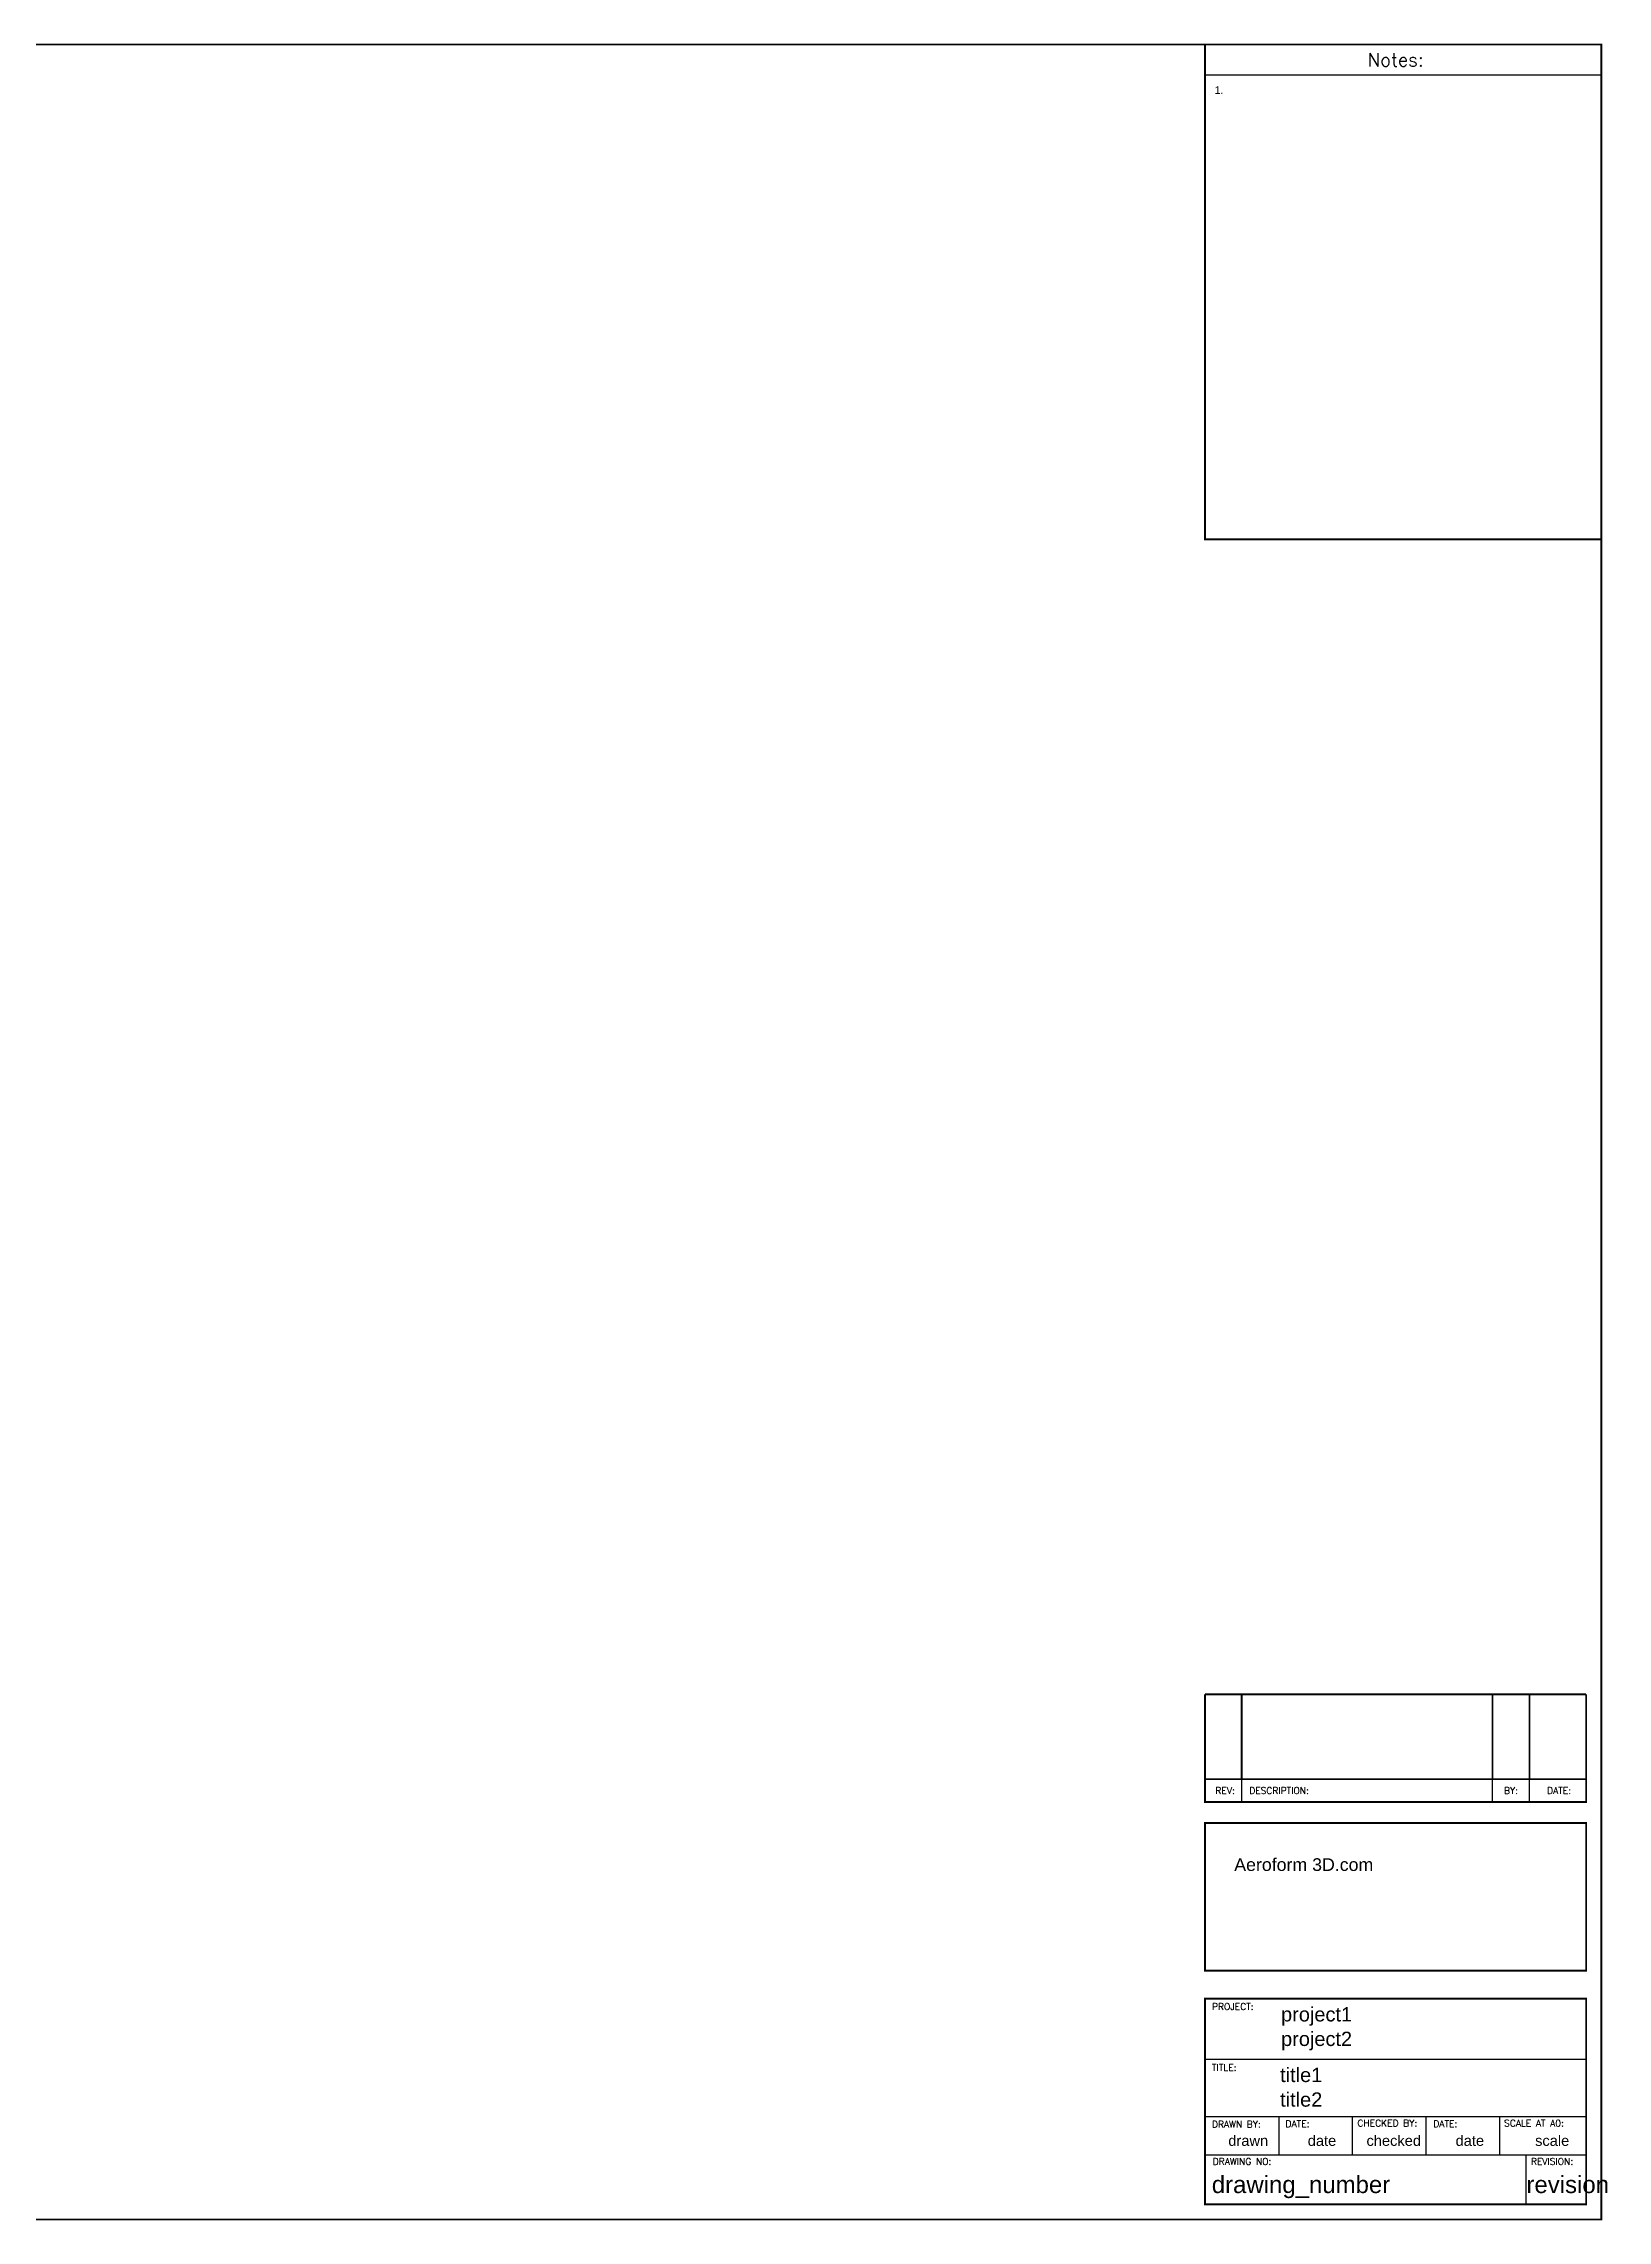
# Paper-space layout 'A1' of a CAD drawing. Header units: millimetres. Extents: x 0 to 821, y 0 to 571.
# Drawn here: x 410 to 821, y 0 to 571 of the extents above; entities that cross this region are included whole.
import ezdxf

# ---------------------------------------------------------------- set-up
doc = ezdxf.new("R2010")
doc.units = ezdxf.units.MM
for name, color, linetype in [('YS-TEXT-LARGE', 250, 'CONTINUOUS'), ('YS-TEXT-MEDIUM', 6, 'CONTINUOUS'), ('YS-TEXT-SMALL', 2, 'CONTINUOUS'), ('YS-TITLEBLOCK-BORDERS', 154, 'CONTINUOUS'), ('YS-TITLEBLOCK-TEXT-NONEDITABLE', 154, 'CONTINUOUS')]:
    doc.layers.add(name, color=color, linetype=linetype)
doc.styles.add('ROMANS', font='romans.shx')
doc.styles.add('YS TEXT', font='arial.ttf')

psp = doc.layouts.new('A1')

# ---------------------------------------------------------------- linework, layer by layer
at = {"layer": 'YS-TITLEBLOCK-BORDERS', "linetype": 'Continuous'}
for p, q in [((715, 571), (815, 571)), ((715, 27), (750.76, 27))]:
    psp.add_line(p, q, dxfattribs=at)
at = {"layer": 'YS-TITLEBLOCK-BORDERS', "color": 7, "linetype": 'Continuous'}
for p, q in [((715, 563), (819, 563)), ((724.61, 109.59), (724.61, 115.59)), ((790.42, 109.59), (790.42, 115.59)), ((800.14, 109.59), (800.14, 115.59)), ((715, 109.59), (815, 109.59)), ((815, 42), (715, 42)), ((715, 27), (815, 27)), ((734.31, 27), (734.31, 17)), ((753.62, 27), (753.62, 17)), ((772.93, 27), (772.93, 17)), ((792.25, 27), (792.25, 17)), ((715, 17), (815, 17)), ((799.18, 17), (799.18, 4))]:
    psp.add_line(p, q, dxfattribs=at)
at = {"layer": 'YS-TITLEBLOCK-BORDERS', "color": 7, "linetype": 'Continuous', "const_width": 0.5}
for points in [[(0, 571), (819, 571), (819, 0), (0, 0)], [(715, 571), (819, 571), (819, 441.1), (715, 441.1)], [(715, 104.07), (815, 104.07), (815, 65.32), (715, 65.32)]]:
    psp.add_lwpolyline(points, close=True, dxfattribs=at)
for points in [[(715, 115.59), (715, 137.89)], [(715, 137.89), (815, 137.89)], [(724.61, 115.59), (724.61, 137.89)], [(790.42, 115.59), (790.42, 137.89)], [(800.14, 115.59), (800.14, 137.89)], [(815, 115.59), (815, 137.89)], [(715, 115.59), (715, 109.59), (815, 109.59), (815, 115.59), (715, 115.59)], [(815, 4), (815, 58), (715, 58), (715, 4), (815, 4)]]:
    psp.add_lwpolyline(points, dxfattribs=at)

# ---------------------------------------------------------------- texts
at = {"layer": 'YS-TEXT-LARGE', "linetype": 'Continuous', "insert": (722.65, 94.84), "char_height": 7.5, "attachment_point": 1, "style": 'YS TEXT'}
psp.add_mtext('{\\H0.44444x;Aeroform 3D.com\\P\\P\\H0.68751x; }', dxfattribs=at)
at = {"layer": 'YS-TEXT-MEDIUM', "color": 5, "style": 'YS TEXT'}
for s, insert, char_height, width, attachment_point in [('project1', (734.94, 55.75), 3.75, 27.4995, 1), ('project2', (734.94, 49.3), 3.75, 27.4995, 1), ('title1', (734.69, 39.83), 3.75, 17.2627, 1), ('title2', (734.69, 33.37), 3.75, 17.2627, 1), ('drawn', (726.32, 22.08), 2.75, 10.5158, 2), ('date', (745.68, 22.08), 2.75, 7.5145, 2), ('checked', (764.51, 22.08), 2.75, 14.3805, 2), ('date', (784.48, 22.08), 2.75, 7.5145, 2), ('scale', (806.09, 22.08), 2.75, 12.6612, 2), ('drawing_number', (740.17, 11.44), 4.5, 47.1469, 2), ('revision', (810.17, 11.44), 4.5, 21.7703, 2)]:
    psp.add_mtext(s, dxfattribs=dict(at, insert=insert, char_height=char_height, width=width, attachment_point=attachment_point))
at = {"layer": 'YS-TEXT-SMALL', "color": 5, "insert": (717.49, 560.04), "char_height": 2, "width": 9.673, "attachment_point": 1, "style": 'YS TEXT'}
psp.add_mtext('\\pi-6,l6,t6;1.^I', dxfattribs=at)
at = {"layer": 'YS-TITLEBLOCK-TEXT-NONEDITABLE', "color": 7, "linetype": 'Continuous', "insert": (765, 567), "char_height": 3.5, "width": 68.47, "attachment_point": 5, "style": 'ROMANS'}
psp.add_mtext('Notes:', dxfattribs=at)
at = {"layer": 'YS-TITLEBLOCK-TEXT-NONEDITABLE', "linetype": 'Continuous', "char_height": 1.75, "style": 'ROMANS'}
for s, insert, width, attachment_point in [('REV:', (720.25, 112.59), 42.25, 5), ('DESCRIPTION:', (726.58, 112.59), 42.25, 4), ('BY:', (795.3, 112.59), 42.25, 5), ('DATE:', (807.91, 112.59), 42.25, 5), ('PROJECT:', (716.79, 56.77), 37.6786, 1), ('TITLE:', (716.79, 40.77), 37.6786, 1), ('DRAWN BY:', (716.79, 25.88), 37.6786, 1), ('DATE:', (736.1, 26.02), 37.4556, 1), ('CHECKED BY:', (754.98, 26.17), 37.6786, 1), ('DATE:', (774.9, 26.02), 37.4556, 1), ('SCALE AT A0:', (793.47, 26.15), 37.6786, 1), ('DRAWING NO:', (717.02, 16.12), 37.6786, 1), ('REVISION:', (800.51, 16.12), 37.6786, 1)]:
    psp.add_mtext(s, dxfattribs=dict(at, insert=insert, width=width, attachment_point=attachment_point))

doc.saveas('drawing.dxf')
